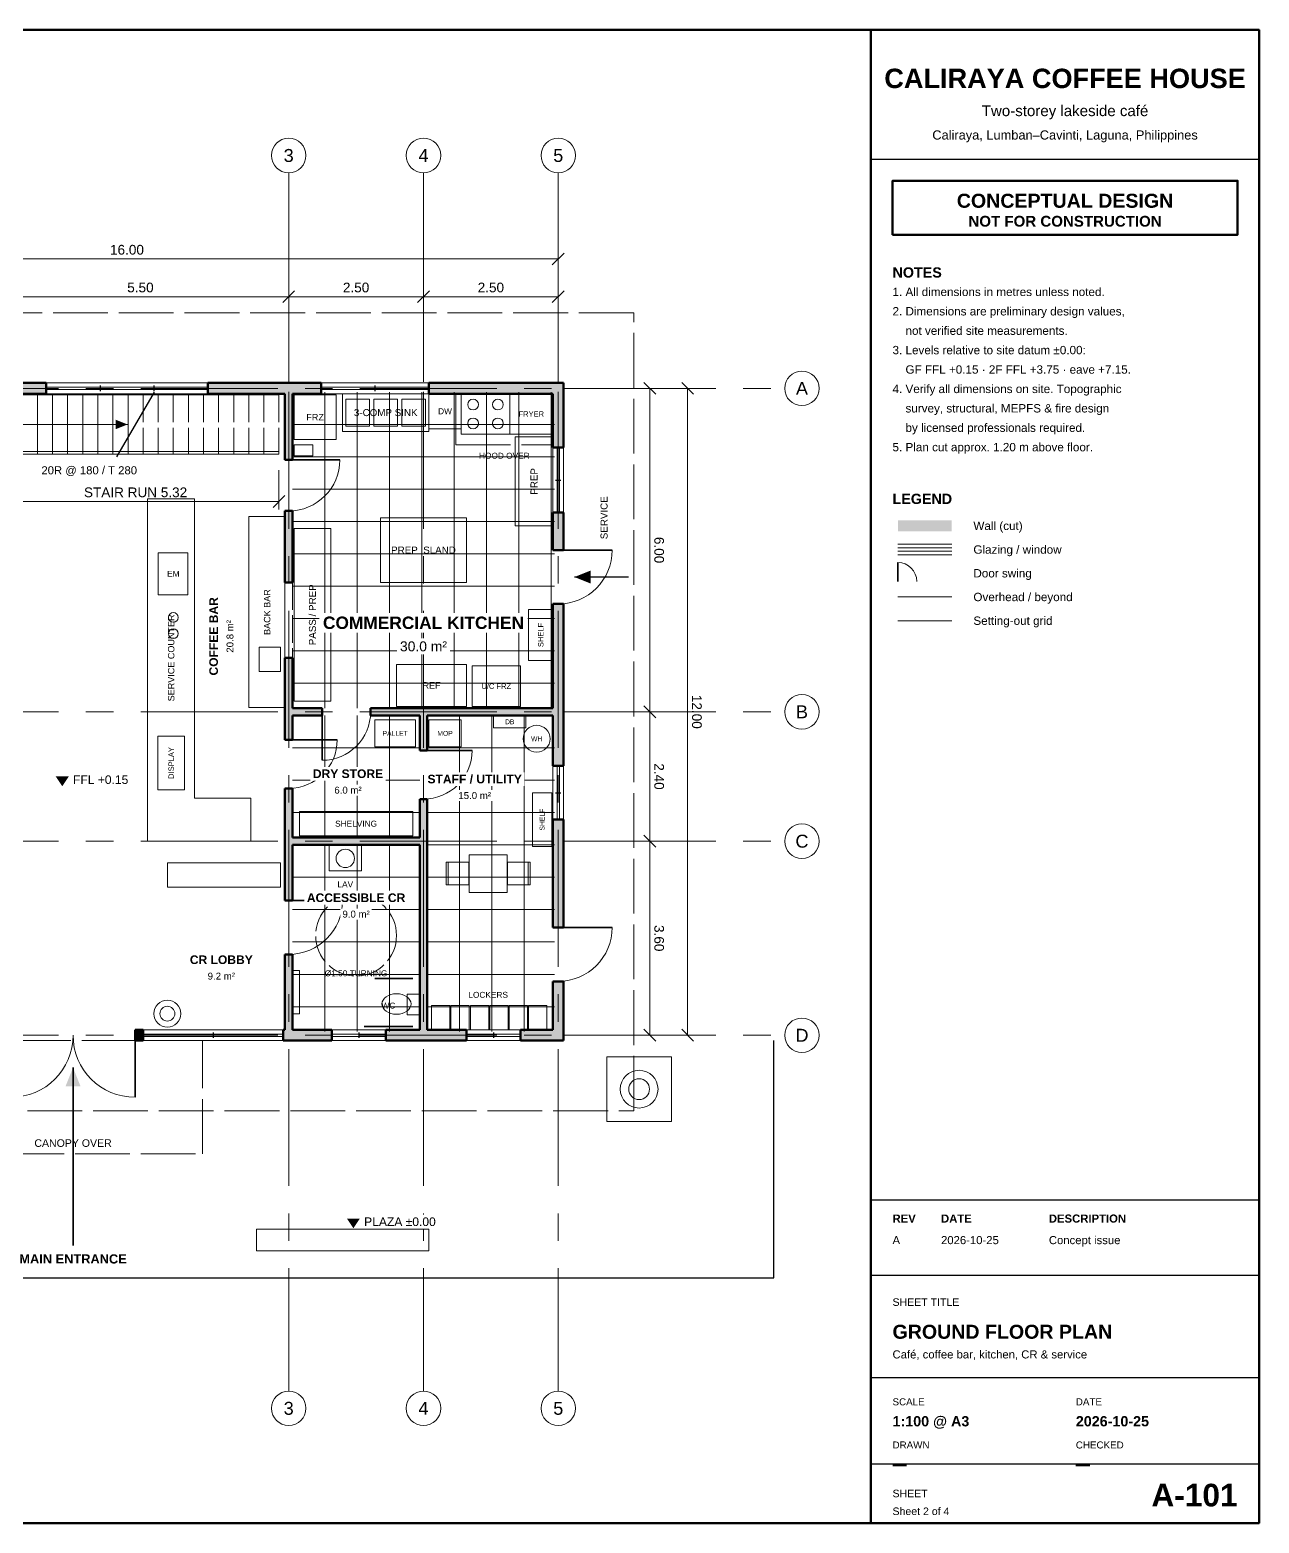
# Model space of a CAD drawing. Header units: metres. Extents: x -19 to 21, y -15.1 to 12.7.
# Drawn here: x -1.8 to 21, y -15.05 to 12.65 of the extents above; entities that cross this region are included whole.
import ezdxf
from ezdxf.enums import TextEntityAlignment as Align

# ---------------------------------------------------------------- set-up
doc = ezdxf.new("R2010")
doc.units = ezdxf.units.M
doc.header["$LTSCALE"] = 0.8
for name, pattern in [('CENTER', [5.08, 3.175, -0.635, 0.635, -0.635]), ('DASHED', [1.524, 1.27, -0.254]), ('DASHED2', [0.762, 0.635, -0.127])]:
    doc.linetypes.add(name, pattern=pattern)
for name, color, linetype, lineweight in [('A-ANNO-DIMS', 7, 'Continuous', 13), ('A-ANNO-SYMB', 7, 'Continuous', 25), ('A-ANNO-TEXT', 7, 'Continuous', 18), ('A-DOOR', 7, 'Continuous', 25), ('A-EQPM', 7, 'Continuous', 18), ('A-FIXT', 7, 'Continuous', 18), ('A-FLOR-PATT', 7, 'Continuous', 9), ('A-FURN', 7, 'Continuous', 13), ('A-GLAZ', 7, 'Continuous', 18), ('A-GRID', 7, 'Continuous', 13), ('A-OVHD', 7, 'Continuous', 18), ('A-STAIR', 7, 'Continuous', 25), ('A-WALL', 7, 'Continuous', 50), ('A-WALL-PATT', 7, 'Continuous', 13), ('C-SITE', 7, 'Continuous', 25), ('G-TTLB', 7, 'Continuous', 35)]:
    doc.layers.add(name, color=color, linetype=linetype, lineweight=lineweight)
doc.styles.add('ARIAL', font='arial.ttf')
doc.styles.add('ARIAL-B', font='arialbd.ttf')
doc.dimstyles.new('ARCH', dxfattribs={"dimscale": 100, "dimtxt": 0.0018, "dimasz": 0.0015, "dimexe": 0.0015, "dimexo": 0.0012, "dimgap": 0.0008, "dimtad": 1, "dimzin": 0, "dimdsep": 46, "dimtsz": 0.0011, "dimcen": 2.5, "dimclrd": 7, "dimclre": 7, "dimclrt": 7, "dimazin": 3, "dimtfac": 1, "dimtmove": 0, "dimatfit": 3, "dimlwd": 13, "dimlwe": 13})

msp = doc.modelspace()

# ---------------------------------------------------------------- hatches: boundary and pattern name
at = {"layer": 'A-ANNO-SYMB'}
for points in [[(0.01, 5.33), (-0.21, 5.418), (-0.21, 5.242)], [(8.3, 2.5), (8.6, 2.38), (8.6, 2.62)], [(-1.32, -1.2), (-1.08, -1.2), (-1.2, -1.38)], [(-1, -6.6), (-1.14, -6.95), (-0.86, -6.95)], [(4.08, -9.4), (4.32, -9.4), (4.2, -9.58)]]:
    msp.add_hatch(color=7, dxfattribs=at).paths.add_polyline_path(points)
at = {"layer": 'A-WALL-PATT'}
for points in [[(-3.2, 6.1), (-1.5, 6.1), (-1.5, 5.9), (-3.2, 5.9)], [(1.5, 6.1), (3.6, 6.1), (3.6, 5.9), (1.5, 5.9)], [(5.6, 6.1), (8.1, 6.1), (8.1, 5.9), (5.6, 5.9)], [(2.93, 5.9), (2.93, 4.675), (3.07, 4.675), (3.07, 5.9)], [(7.9, 5.9), (7.9, 4.9), (8.1, 4.9), (8.1, 5.9)], [(2.93, 3.725), (2.93, 2.4), (3.07, 2.4), (3.07, 3.725)], [(7.9, 3.7), (7.9, 3), (8.1, 3), (8.1, 3.7)], [(7.9, 2), (7.9, -1), (8.1, -1), (8.1, 2)], [(2.93, 1), (2.93, -0.07), (3.07, -0.07), (3.07, 1)], [(3.07, 0.07), (3.62, 0.07), (3.62, -0.07), (3.07, -0.07)], [(4.52, 0.07), (8, 0.07), (8, -0.07), (4.52, -0.07)], [(2.93, -0.07), (2.93, -0.52), (3.07, -0.52), (3.07, -0.07)], [(5.43, -0.07), (5.43, -0.72), (5.57, -0.72), (5.57, -0.07)], [(2.93, -1.42), (2.93, -2.4), (3.07, -2.4), (3.07, -1.42)], [(5.43, -1.62), (5.43, -5.9), (5.57, -5.9), (5.57, -1.62)], [(7.9, -2), (7.9, -4), (8.1, -4), (8.1, -2)], [(2.93, -2.4), (2.93, -3.5), (3.07, -3.5), (3.07, -2.4)], [(3.07, -2.33), (5.43, -2.33), (5.43, -2.47), (3.07, -2.47)], [(2.93, -4.5), (2.93, -5.9), (3.07, -5.9), (3.07, -4.5)], [(7.9, -5), (7.9, -5.9), (8.1, -5.9), (8.1, -5)], [(0.15, -5.9), (0.3, -5.9), (0.3, -6.1), (0.15, -6.1)], [(2.9, -5.9), (3.8, -5.9), (3.8, -6.1), (2.9, -6.1)], [(4.8, -5.9), (6.3, -5.9), (6.3, -6.1), (4.8, -6.1)], [(7.3, -5.9), (8.1, -5.9), (8.1, -6.1), (7.3, -6.1)]]:
    msp.add_hatch(color=7, dxfattribs=at).paths.add_polyline_path(points)
at = {"layer": 'G-TTLB'}
msp.add_hatch(color=7, dxfattribs=at).paths.add_polyline_path([(14.3, 3.35), (15.3, 3.35), (15.3, 3.55), (14.3, 3.55)])

# ---------------------------------------------------------------- linework, layer by layer
at = {"layer": 'A-ANNO-SYMB', "linetype": 'Continuous', "lineweight": 18}
msp.add_lwpolyline([(-2.4, 5.33), (0.01, 5.33)], dxfattribs=at)
at = {"layer": 'A-ANNO-SYMB', "linetype": 'Continuous', "lineweight": 25}
msp.add_lwpolyline([(9.3, 2.5), (8.3, 2.5)], dxfattribs=at)
at = {"layer": 'A-ANNO-SYMB', "linetype": 'Continuous', "lineweight": 35}
msp.add_lwpolyline([(-1, -9.9), (-1, -6.6)], dxfattribs=at)
at = {"layer": 'A-DOOR', "linetype": 'Continuous', "lineweight": 25}
for points in [[(2.93, 4.675), (3.07, 4.675)], [(2.93, 3.725), (3.07, 3.725)], [(7.9, 3), (8.1, 3)], [(7.9, 2), (8.1, 2)], [(3.62, 0.07), (3.62, -0.07)], [(4.52, 0.07), (4.52, -0.07)], [(2.93, -0.52), (3.07, -0.52)], [(5.43, -0.72), (5.57, -0.72)], [(2.93, -1.42), (3.07, -1.42)], [(5.43, -1.62), (5.57, -1.62)], [(2.93, -3.5), (3.07, -3.5)], [(7.9, -4), (8.1, -4)], [(2.93, -4.5), (3.07, -4.5)], [(7.9, -5), (8.1, -5)], [(0.15, -5.9), (0.15, -6.1)]]:
    msp.add_lwpolyline(points, dxfattribs=at)
at = {"layer": 'A-DOOR', "linetype": 'Continuous', "lineweight": 35}
for points in [[(3, 4.675), (3.95, 4.675)], [(8, 3), (9, 3)], [(3.62, 0), (3.62, -0.9)], [(3, -0.52), (3.9, -0.52)], [(5.5, -0.72), (6.4, -0.72)], [(3, -3.5), (4, -3.5)], [(8, -4), (9, -4)], [(0.15, -6), (0.15, -7.15)]]:
    msp.add_lwpolyline(points, dxfattribs=at)
at = {"layer": 'A-DOOR', "linetype": 'Continuous', "lineweight": 13}
for centre, radius, start, end in [((3, 4.675), 0.95, -90, 0), ((8, 3), 1, -90, 0), ((3.62, 0), 0.9, -90, 0), ((3, -0.52), 0.9, -90, 0), ((5.5, -0.72), 0.9, -90, 0), ((3, -3.5), 1, -90, 0), ((8, -4), 1, -90, 0), ((-2.15, -6), 1.15, -90, 0), ((0.15, -6), 1.15, 180, 270)]:
    msp.add_arc(centre, radius, start, end, dxfattribs=at)
at = {"layer": 'A-EQPM', "linetype": 'Continuous', "lineweight": 18}
for points in [[(3.1, 5.05), (3.88, 5.05), (3.88, 5.88), (3.1, 5.88)], [(4, 5.2), (5.6, 5.2), (5.6, 5.9), (4, 5.9)], [(5.6, 5.25), (6.2, 5.25), (6.2, 5.9), (5.6, 5.9)], [(6.2, 5.15), (7.1, 5.15), (7.1, 5.9), (6.2, 5.9)], [(7.1, 5.15), (7.9, 5.15), (7.9, 5.9), (7.1, 5.9)], [(7.2, 3.45), (7.9, 3.45), (7.9, 5.1), (7.2, 5.1)], [(0.38, 3.95), (0.38, -2.4), (2.3, -2.4), (2.3, -1.6), (1.25, -1.6), (1.25, 3.95)], [(2.26, 0.08), (2.93, 0.08), (2.93, 3.62), (2.26, 3.62)], [(3.1, 0.2), (3.78, 0.2), (3.78, 3.4), (3.1, 3.4)], [(4.7, 2.4), (6.3, 2.4), (6.3, 3.6), (4.7, 3.6)], [(7.45, 0.95), (7.9, 0.95), (7.9, 1.9), (7.45, 1.9)], [(5, 0.1), (6.3, 0.1), (6.3, 0.88), (5, 0.88)], [(6.4, 0.1), (7.3, 0.1), (7.3, 0.85), (6.4, 0.85)], [(4.6, -0.65), (5.35, -0.65), (5.35, -0.15), (4.6, -0.15)], [(5.6, -0.65), (6.2, -0.65), (6.2, -0.15), (5.6, -0.15)], [(6.8, -0.3), (7.4, -0.3), (7.4, -0.07), (6.8, -0.07)], [(7.52, -2.5), (7.88, -2.5), (7.88, -1.5), (7.52, -1.5)], [(3.2, -2.3), (5.3, -2.3), (5.3, -1.85), (3.2, -1.85)]]:
    msp.add_lwpolyline(points, close=True, dxfattribs=at)
at = {"layer": 'A-EQPM', "linetype": 'Continuous', "lineweight": 13}
for points in [[(0.58, 2.17), (1.13, 2.17), (1.13, 2.95), (0.58, 2.95)], [(0.57, -1.45), (1.07, -1.45), (1.07, -0.45), (0.57, -0.45)]]:
    msp.add_lwpolyline(points, close=True, dxfattribs=at)
for centre, radius in [((6.42, 5.7), 0.1), ((6.88, 5.7), 0.1), ((6.42, 5.35), 0.1), ((6.88, 5.35), 0.1), ((0.86, 1.75), 0.09), ((0.86, 1.45), 0.09)]:
    msp.add_circle(centre, radius, dxfattribs=at)
at = {"layer": 'A-EQPM', "linetype": 'Continuous', "lineweight": 18}
msp.add_circle((7.6, -0.5), 0.25, dxfattribs=at)
at = {"layer": 'A-FIXT', "linetype": 'Continuous', "lineweight": 13}
for points in [[(4.06, 5.3), (4.5, 5.3), (4.5, 5.8), (4.06, 5.8)], [(4.58, 5.3), (5.02, 5.3), (5.02, 5.8), (4.58, 5.8)], [(5.1, 5.3), (5.54, 5.3), (5.54, 5.8), (5.1, 5.8)], [(3.1, 4.75), (3.45, 4.75), (3.45, 4.95), (3.1, 4.95)], [(2.45, 0.75), (2.85, 0.75), (2.85, 1.2), (2.45, 1.2)], [(3.07, -5.6), (3.2, -5.6), (3.2, -4.8), (3.07, -4.8)]]:
    msp.add_lwpolyline(points, close=True, dxfattribs=at)
at = {"layer": 'A-FIXT', "linetype": 'Continuous', "lineweight": 18}
for points in [[(3.75, -2.95), (4.35, -2.95), (4.35, -2.47), (3.75, -2.47)], [(5.27, -5.42), (5.265, -5.457), (5.249, -5.493), (5.224, -5.526), (5.191, -5.554), (5.15, -5.578), (5.103, -5.596), (5.053, -5.606), (5, -5.61), (4.947, -5.606), (4.897, -5.596), (4.85, -5.578), (4.809, -5.554), (4.776, -5.526), (4.751, -5.493), (4.735, -5.457), (4.73, -5.42), (4.735, -5.383), (4.751, -5.347), (4.776, -5.314), (4.809, -5.286), (4.85, -5.262), (4.897, -5.244), (4.947, -5.234), (5, -5.23), (5.053, -5.234), (5.103, -5.244), (5.15, -5.262), (5.191, -5.286), (5.224, -5.314), (5.249, -5.347), (5.265, -5.383), (5.27, -5.42)], [(5.2, -5.62), (5.43, -5.62), (5.43, -5.24), (5.2, -5.24)]]:
    msp.add_lwpolyline(points, close=True, dxfattribs=at)
at = {"layer": 'A-FIXT', "linetype": 'Continuous', "lineweight": 35}
for points in [[(4.6, -4.95), (5.3, -4.95)], [(4.4, -5.84), (5.3, -5.84)]]:
    msp.add_lwpolyline(points, dxfattribs=at)
at = {"layer": 'A-FIXT', "linetype": 'Continuous', "lineweight": 13}
msp.add_circle((4.05, -2.72), 0.17, dxfattribs=at)
at = {"layer": 'A-FIXT', "linetype": 'DASHED2', "lineweight": 9}
msp.add_circle((4.25, -4.15), 0.75, dxfattribs=at)
at = {"layer": 'A-FLOR-PATT', "linetype": 'Continuous', "lineweight": 9}
for points in [[(3.67, 5.93), (3.67, 0.07)], [(4.27, 5.93), (4.27, 0.07)], [(4.87, 5.93), (4.87, 0.07)], [(5.47, 5.93), (5.47, 0.07)], [(6.07, 5.93), (6.07, 0.07)], [(6.67, 5.93), (6.67, 0.07)], [(7.27, 5.93), (7.27, 0.07)], [(7.87, 5.93), (7.87, 0.07)], [(3.07, 5.33), (7.93, 5.33)], [(3.07, 4.73), (7.93, 4.73)], [(3.07, 4.13), (7.93, 4.13)], [(3.07, 3.53), (7.93, 3.53)], [(3.07, 2.93), (7.93, 2.93)], [(3.07, 2.33), (7.93, 2.33)], [(3.07, 1.73), (7.93, 1.73)], [(3.07, 1.13), (7.93, 1.13)], [(3.07, 0.53), (7.93, 0.53)], [(3.67, -0.07), (3.67, -2.33)], [(4.27, -0.07), (4.27, -2.33)], [(4.87, -0.07), (4.87, -2.33)], [(6.17, -0.07), (6.17, -5.93)], [(6.77, -0.07), (6.77, -5.93)], [(7.37, -0.07), (7.37, -5.93)], [(3.07, -0.67), (5.43, -0.67)], [(5.57, -0.67), (7.93, -0.67)], [(3.07, -1.27), (5.43, -1.27)], [(5.57, -1.27), (7.93, -1.27)], [(3.07, -1.87), (5.43, -1.87)], [(5.57, -1.87), (7.93, -1.87)], [(3.67, -2.47), (3.67, -5.93)], [(4.27, -2.47), (4.27, -5.93)], [(4.87, -2.47), (4.87, -5.93)], [(5.57, -2.47), (7.93, -2.47)], [(3.07, -3.07), (5.43, -3.07)], [(5.57, -3.07), (7.93, -3.07)], [(3.07, -3.67), (5.43, -3.67)], [(5.57, -3.67), (7.93, -3.67)], [(3.07, -4.27), (5.43, -4.27)], [(5.57, -4.27), (7.93, -4.27)], [(3.07, -4.87), (5.43, -4.87)], [(5.57, -4.87), (7.93, -4.87)], [(3.07, -5.47), (5.43, -5.47)], [(5.57, -5.47), (7.93, -5.47)]]:
    msp.add_lwpolyline(points, dxfattribs=at)
at = {"layer": 'A-FURN', "linetype": 'Continuous', "lineweight": 13}
for points in [[(6.35, -3.35), (7.05, -3.35), (7.05, -2.65), (6.35, -2.65)], [(0.75, -3.25), (2.85, -3.25), (2.85, -2.8), (0.75, -2.8)], [(5.92, -3.21), (5.92, -2.79), (6.34, -2.79), (6.34, -3.21)], [(7.48, -2.79), (7.48, -3.21), (7.06, -3.21), (7.06, -2.79)], [(5.65, -5.9), (5.99, -5.9), (5.99, -5.45), (5.65, -5.45)], [(6.01, -5.9), (6.35, -5.9), (6.35, -5.45), (6.01, -5.45)], [(6.37, -5.9), (6.71, -5.9), (6.71, -5.45), (6.37, -5.45)], [(6.73, -5.9), (7.07, -5.9), (7.07, -5.45), (6.73, -5.45)], [(7.09, -5.9), (7.43, -5.9), (7.43, -5.45), (7.09, -5.45)], [(7.45, -5.9), (7.79, -5.9), (7.79, -5.45), (7.45, -5.45)], [(8.9, -7.6), (10.1, -7.6), (10.1, -6.4), (8.9, -6.4)], [(2.4, -10), (5.6, -10), (5.6, -9.6), (2.4, -9.6)]]:
    msp.add_lwpolyline(points, close=True, dxfattribs=at)
at = {"layer": 'A-FURN', "linetype": 'Continuous', "lineweight": 9}
for points in [[(5.96, -3.21), (5.96, -2.79)], [(7.44, -2.79), (7.44, -3.21)]]:
    msp.add_lwpolyline(points, dxfattribs=at)
at = {"layer": 'A-FURN', "linetype": 'Continuous', "lineweight": 13}
for centre, radius in [((0.75, -5.6), 0.25), ((9.5, -7), 0.35)]:
    msp.add_circle(centre, radius, dxfattribs=at)
at = {"layer": 'A-FURN', "linetype": 'Continuous', "lineweight": 9}
for centre, radius in [((0.75, -5.6), 0.138), ((9.5, -7), 0.193)]:
    msp.add_circle(centre, radius, dxfattribs=at)
at = {"layer": 'A-GLAZ', "linetype": 'Continuous', "lineweight": 13}
for points in [[(-1.5, 6.1), (1.5, 6.1)], [(3.6, 6.1), (5.6, 6.1)], [(-1.5, 5.9), (1.5, 5.9)], [(3.6, 5.9), (5.6, 5.9)], [(7.9, 4.9), (7.9, 3.7)], [(8.1, 4.9), (8.1, 3.7)], [(7.9, -1), (7.9, -2)], [(8.1, -1), (8.1, -2)], [(0.3, -5.9), (2.9, -5.9)], [(3.8, -5.9), (4.8, -5.9)], [(6.3, -5.9), (7.3, -5.9)], [(0.3, -6.1), (2.9, -6.1)], [(3.8, -6.1), (4.8, -6.1)], [(6.3, -6.1), (7.3, -6.1)]]:
    msp.add_lwpolyline(points, dxfattribs=at)
at = {"layer": 'A-GLAZ', "linetype": 'Continuous', "lineweight": 25}
for points in [[(-1.5, 6.05), (-1.5, 5.95)], [(-0.5, 6.05), (-0.5, 5.95)], [(0.5, 6.05), (0.5, 5.95)], [(1.5, 6.05), (1.5, 5.95)], [(3.6, 6.05), (3.6, 5.95)], [(4.6, 6.05), (4.6, 5.95)], [(5.6, 6.05), (5.6, 5.95)], [(7.95, 4.9), (8.05, 4.9)], [(7.95, 4.3), (8.05, 4.3)], [(7.95, 3.7), (8.05, 3.7)], [(7.95, -1), (8.05, -1)], [(7.95, -1.5), (8.05, -1.5)], [(7.95, -2), (8.05, -2)], [(0.3, -5.95), (0.3, -6.05)], [(1.6, -5.95), (1.6, -6.05)], [(2.9, -5.95), (2.9, -6.05)], [(3.8, -5.95), (3.8, -6.05)], [(4.3, -5.95), (4.3, -6.05)], [(4.8, -5.95), (4.8, -6.05)], [(6.3, -5.95), (6.3, -6.05)], [(6.8, -5.95), (6.8, -6.05)], [(7.3, -5.95), (7.3, -6.05)]]:
    msp.add_lwpolyline(points, dxfattribs=at)
at = {"layer": 'A-GLAZ', "linetype": 'Continuous', "lineweight": 18}
for points in [[(-1.5, 6.02), (1.5, 6.02)], [(-1.5, 5.98), (1.5, 5.98)], [(3.6, 6.02), (5.6, 6.02)], [(3.6, 5.98), (5.6, 5.98)], [(7.98, 4.9), (7.98, 3.7)], [(8.02, 4.9), (8.02, 3.7)], [(7.98, -1), (7.98, -2)], [(8.02, -1), (8.02, -2)], [(0.3, -5.98), (2.9, -5.98)], [(0.3, -6.02), (2.9, -6.02)], [(3.8, -5.98), (4.8, -5.98)], [(3.8, -6.02), (4.8, -6.02)], [(6.3, -5.98), (7.3, -5.98)], [(6.3, -6.02), (7.3, -6.02)]]:
    msp.add_lwpolyline(points, dxfattribs=at)
at = {"layer": 'A-GRID', "linetype": 'CENTER', "lineweight": 13}
for points in [[(3, 10), (3, -12.6)], [(5.5, 10), (5.5, -12.6)], [(8, 10), (8, -12.6)], [(-16, 6), (12.2, 6)], [(-16, 0), (12.2, 0)], [(-16, -2.4), (12.2, -2.4)], [(-16, -6), (12.2, -6)]]:
    msp.add_lwpolyline(points, dxfattribs=at)
at = {"layer": 'A-GRID', "linetype": 'Continuous', "lineweight": 18}
for centre in [(3, 10.32), (5.5, 10.32), (8, 10.32), (12.52, 6), (12.52, 0), (12.52, -2.4), (12.52, -6), (3, -12.92), (5.5, -12.92), (8, -12.92)]:
    msp.add_circle(centre, 0.32, dxfattribs=at)
at = {"layer": 'A-OVHD', "linetype": 'DASHED', "lineweight": 13}
msp.add_lwpolyline([(-11.6, -7.4), (9.4, -7.4), (9.4, 7.4), (-11.6, 7.4)], close=True, dxfattribs=at)
at = {"layer": 'A-OVHD', "linetype": 'DASHED', "lineweight": 18}
for points in [[(6.1, 4.95), (7.9, 4.95), (7.9, 5.9), (6.1, 5.9)], [(-3.4, -8.2), (1.4, -8.2), (1.4, -6.1), (-3.4, -6.1)]]:
    msp.add_lwpolyline(points, close=True, dxfattribs=at)
at = {"layer": 'A-OVHD', "linetype": 'DASHED2', "lineweight": 18}
for points in [[(2.93, 2.4), (2.93, 1)], [(3.07, 2.4), (3.07, 1)]]:
    msp.add_lwpolyline(points, dxfattribs=at)
at = {"layer": 'A-STAIR', "linetype": 'Continuous', "lineweight": 18}
for points in [[(-2.5, 5.88), (2.82, 5.88)], [(-1.66, 5.88), (-1.66, 4.78)], [(-1.38, 5.88), (-1.38, 4.78)], [(-1.1, 5.88), (-1.1, 4.78)], [(-0.82, 5.88), (-0.82, 4.78)], [(-0.54, 5.88), (-0.54, 4.78)], [(-0.26, 5.88), (-0.26, 4.78)], [(0.02, 5.88), (0.02, 4.78)], [(-2.5, 4.78), (2.82, 4.78)]]:
    msp.add_lwpolyline(points, dxfattribs=at)
at = {"layer": 'A-STAIR', "linetype": 'Continuous', "lineweight": 25}
msp.add_lwpolyline([(-0.19, 4.73), (0.51, 5.93)], dxfattribs=at)
at = {"layer": 'A-STAIR', "linetype": 'DASHED2', "lineweight": 18}
for points in [[(0.3, 5.88), (0.3, 4.78)], [(0.58, 5.88), (0.58, 4.78)], [(0.86, 5.88), (0.86, 4.78)], [(1.14, 5.88), (1.14, 4.78)], [(1.42, 5.88), (1.42, 4.78)], [(1.7, 5.88), (1.7, 4.78)], [(1.98, 5.88), (1.98, 4.78)], [(2.26, 5.88), (2.26, 4.78)], [(2.54, 5.88), (2.54, 4.78)], [(2.82, 5.88), (2.82, 4.78)]]:
    msp.add_lwpolyline(points, dxfattribs=at)
at = {"layer": 'A-STAIR', "linetype": 'Continuous', "lineweight": 13}
msp.add_lwpolyline([(-2.5, 4.83), (2.82, 4.83)], dxfattribs=at)
at = {"layer": 'A-WALL', "linetype": 'Continuous', "lineweight": 50}
for points in [[(-3.2, 6.1), (-1.5, 6.1)], [(-1.5, 5.9), (-1.5, 6.1)], [(1.5, 6.1), (3.6, 6.1)], [(1.5, 5.9), (1.5, 6.1)], [(3.6, 5.9), (3.6, 6.1)], [(5.6, 6.1), (8.1, 6.1)], [(5.6, 5.9), (5.6, 6.1)], [(8.1, 4.9), (8.1, 6.1)], [(-3.2, 5.9), (-1.5, 5.9)], [(1.5, 5.9), (2.93, 5.9)], [(2.93, 4.675), (2.93, 5.9)], [(3.07, 5.9), (3.6, 5.9)], [(3.07, 4.675), (3.07, 5.9)], [(5.6, 5.9), (7.9, 5.9)], [(7.9, 4.9), (7.9, 5.9)], [(7.9, 4.9), (8.1, 4.9)], [(2.93, 4.675), (3.07, 4.675)], [(2.93, 3.725), (3.07, 3.725)], [(2.93, 2.4), (2.93, 3.725)], [(3.07, 2.4), (3.07, 3.725)], [(7.9, 3.7), (8.1, 3.7)], [(7.9, 3), (7.9, 3.7)], [(8.1, 3), (8.1, 3.7)], [(7.9, 3), (8.1, 3)], [(2.93, 2.4), (3.07, 2.4)], [(7.9, 2), (8.1, 2)], [(7.9, 0.07), (7.9, 2)], [(8.1, -1), (8.1, 2)], [(2.93, 1), (3.07, 1)], [(2.93, -0.52), (2.93, 1)], [(3.07, 0.07), (3.07, 1)], [(3.07, 0.07), (3.62, 0.07)], [(3.62, -0.07), (3.62, 0.07)], [(4.52, 0.07), (7.9, 0.07)], [(4.52, -0.07), (4.52, 0.07)], [(3.07, -0.07), (3.62, -0.07)], [(3.07, -0.52), (3.07, -0.07)], [(4.52, -0.07), (5.43, -0.07)], [(5.43, -0.72), (5.43, -0.07)], [(5.57, -0.07), (7.9, -0.07)], [(5.57, -0.72), (5.57, -0.07)], [(7.9, -1), (7.9, -0.07)], [(2.93, -0.52), (3.07, -0.52)], [(5.43, -0.72), (5.57, -0.72)], [(7.9, -1), (8.1, -1)], [(2.93, -1.42), (3.07, -1.42)], [(2.93, -3.5), (2.93, -1.42)], [(3.07, -2.33), (3.07, -1.42)], [(5.43, -1.62), (5.57, -1.62)], [(5.43, -2.33), (5.43, -1.62)], [(5.57, -5.9), (5.57, -1.62)], [(7.9, -2), (8.1, -2)], [(7.9, -4), (7.9, -2)], [(8.1, -4), (8.1, -2)], [(3.07, -2.33), (5.43, -2.33)], [(3.07, -2.47), (5.43, -2.47)], [(3.07, -3.5), (3.07, -2.47)], [(5.43, -5.9), (5.43, -2.47)], [(2.93, -3.5), (3.07, -3.5)], [(7.9, -4), (8.1, -4)], [(2.93, -4.5), (3.07, -4.5)], [(2.93, -5.9), (2.93, -4.5)], [(3.07, -5.9), (3.07, -4.5)], [(7.9, -5), (8.1, -5)], [(7.9, -5.9), (7.9, -5)], [(8.1, -6.1), (8.1, -5)], [(0.15, -5.9), (0.3, -5.9)], [(0.15, -6.1), (0.15, -5.9)], [(0.3, -6.1), (0.3, -5.9)], [(2.9, -5.9), (2.93, -5.9)], [(2.9, -6.1), (2.9, -5.9)], [(3.07, -5.9), (3.8, -5.9)], [(3.8, -6.1), (3.8, -5.9)], [(4.8, -5.9), (5.43, -5.9)], [(4.8, -6.1), (4.8, -5.9)], [(5.57, -5.9), (6.3, -5.9)], [(6.3, -6.1), (6.3, -5.9)], [(7.3, -5.9), (7.9, -5.9)], [(7.3, -6.1), (7.3, -5.9)], [(0.15, -6.1), (0.3, -6.1)], [(2.9, -6.1), (3.8, -6.1)], [(4.8, -6.1), (6.3, -6.1)], [(7.3, -6.1), (8.1, -6.1)]]:
    msp.add_lwpolyline(points, dxfattribs=at)
at = {"layer": 'C-SITE', "linetype": 'Continuous', "lineweight": 25}
msp.add_lwpolyline([(-8, -6.1), (-8, -10.5), (12, -10.5), (12, -6.1)], dxfattribs=at)
at = {"layer": 'G-TTLB', "linetype": 'Continuous', "lineweight": 50}
msp.add_lwpolyline([(13.8, -15.05), (13.8, 12.65)], dxfattribs=at)
at = {"layer": 'G-TTLB', "linetype": 'Continuous', "lineweight": 25}
for points in [[(13.8, 10.25), (21, 10.25)], [(13.8, -9.05), (21, -9.05)], [(13.8, -10.45), (21, -10.45)], [(13.8, -12.35), (21, -12.35)], [(13.8, -13.95), (21, -13.95)]]:
    msp.add_lwpolyline(points, dxfattribs=at)
at = {"layer": 'G-TTLB', "linetype": 'Continuous', "lineweight": 50}
msp.add_lwpolyline([(14.2, 8.85), (20.6, 8.85), (20.6, 9.85), (14.2, 9.85)], close=True, dxfattribs=at)
at = {"layer": 'G-TTLB', "linetype": 'Continuous', "lineweight": 13}
for points in [[(14.3, 3.11), (15.3, 3.11)], [(14.3, 3.04), (15.3, 3.04)], [(14.3, 2.98), (15.3, 2.98)], [(14.3, 2.91), (15.3, 2.91)]]:
    msp.add_lwpolyline(points, dxfattribs=at)
at = {"layer": 'G-TTLB', "linetype": 'Continuous', "lineweight": 35}
msp.add_lwpolyline([(14.3, 2.42), (14.3, 2.77)], dxfattribs=at)
at = {"layer": 'G-TTLB', "linetype": 'DASHED', "lineweight": 18}
msp.add_lwpolyline([(14.3, 2.13), (15.3, 2.13)], dxfattribs=at)
at = {"layer": 'G-TTLB', "linetype": 'CENTER', "lineweight": 13}
msp.add_lwpolyline([(14.3, 1.69), (15.3, 1.69)], dxfattribs=at)
at = {"layer": 'G-TTLB', "linetype": 'Continuous', "lineweight": 13}
msp.add_arc((14.3, 2.42), 0.35, 0, 90, dxfattribs=at)

# ---------------------------------------------------------------- texts
at = {"layer": 'A-ANNO-TEXT'}
for s, height, style, p in [('CALIRAYA COFFEE HOUSE', 0.36, 'ARIAL-B', (17.4, 11.75)), ('Two-storey lakeside café', 0.2, 'ARIAL', (17.4, 11.15)), ('Caliraya, Lumban–Cavinti, Laguna, Philippines', 0.17, 'ARIAL', (17.4, 10.7)), ('3', 0.24, 'ARIAL', (3, 10.32)), ('4', 0.24, 'ARIAL', (5.5, 10.32)), ('5', 0.24, 'ARIAL', (8, 10.32)), ('CONCEPTUAL DESIGN', 0.26, 'ARIAL-B', (17.4, 9.48)), ('NOT FOR CONSTRUCTION', 0.2, 'ARIAL-B', (17.4, 9.1)), ('A', 0.24, 'ARIAL', (12.52, 6)), ('3-COMP SINK', 0.13, 'ARIAL', (4.8, 5.55)), ('DW', 0.11, 'ARIAL', (5.9, 5.575)), ('FRYER', 0.1, 'ARIAL', (7.5, 5.525)), ('FRZ', 0.12, 'ARIAL', (3.49, 5.465)), ('HOOD OVER', 0.11, 'ARIAL', (7, 4.75)), ('20R @ 180 / T 280', 0.15, 'ARIAL', (-0.7, 4.48)), ('PREP ISLAND', 0.13, 'ARIAL', (5.5, 3)), ('EM', 0.11, 'ARIAL', (0.86, 2.56)), ('REF', 0.12, 'ARIAL', (5.65, 0.49)), ('U/C FRZ', 0.1, 'ARIAL', (6.85, 0.475)), ('B', 0.24, 'ARIAL', (12.52, 0)), ('DB', 0.09, 'ARIAL', (7.1, -0.185)), ('PALLET', 0.09, 'ARIAL', (4.975, -0.4)), ('MOP', 0.09, 'ARIAL', (5.9, -0.4)), ('WH', 0.09, 'ARIAL', (7.6, -0.5)), ('SHELVING', 0.11, 'ARIAL', (4.25, -2.075)), ('C', 0.24, 'ARIAL', (12.52, -2.4)), ('LAV', 0.11, 'ARIAL', (4.05, -3.2)), ('Ø1.50 TURNING', 0.11, 'ARIAL', (4.25, -4.85)), ('LOCKERS', 0.11, 'ARIAL', (6.7, -5.25)), ('WC', 0.11, 'ARIAL', (4.85, -5.45)), ('D', 0.24, 'ARIAL', (12.52, -6)), ('CANOPY OVER', 0.14, 'ARIAL', (-1, -8)), ('3', 0.24, 'ARIAL', (3, -12.92)), ('4', 0.24, 'ARIAL', (5.5, -12.92)), ('5', 0.24, 'ARIAL', (8, -12.92))]:
    msp.add_text(s, height=height, dxfattribs=dict(at, style=style)).set_placement(p, align=Align.MIDDLE_CENTER)
for s, height, style, p in [('NOTES', 0.19, 'ARIAL-B', (14.2, 8.15)), ('1. All dimensions in metres unless noted.', 0.155, 'ARIAL', (14.2, 7.79)), ('2. Dimensions are preliminary design values,', 0.155, 'ARIAL', (14.2, 7.43)), ('    not verified site measurements.', 0.155, 'ARIAL', (14.2, 7.07)), ('3. Levels relative to site datum ±0.00:', 0.155, 'ARIAL', (14.2, 6.71)), ('    GF FFL +0.15 · 2F FFL +3.75 · eave +7.15.', 0.155, 'ARIAL', (14.2, 6.35)), ('4. Verify all dimensions on site. Topographic', 0.155, 'ARIAL', (14.2, 5.99)), ('    survey, structural, MEPFS & fire design', 0.155, 'ARIAL', (14.2, 5.63)), ('    by licensed professionals required.', 0.155, 'ARIAL', (14.2, 5.27)), ('5. Plan cut approx. 1.20 m above floor.', 0.155, 'ARIAL', (14.2, 4.91)), ('LEGEND', 0.19, 'ARIAL-B', (14.2, 3.95)), ('Wall (cut)', 0.155, 'ARIAL', (15.7, 3.45)), ('Glazing / window', 0.155, 'ARIAL', (15.7, 3.01)), ('Door swing', 0.155, 'ARIAL', (15.7, 2.57)), ('Overhead / beyond', 0.155, 'ARIAL', (15.7, 2.13)), ('Setting-out grid', 0.155, 'ARIAL', (15.7, 1.69)), ('REV', 0.15, 'ARIAL-B', (14.2, -9.4)), ('DATE', 0.15, 'ARIAL-B', (15.1, -9.4)), ('DESCRIPTION', 0.15, 'ARIAL-B', (17.1, -9.4)), ('A', 0.15, 'ARIAL', (14.2, -9.8)), ('2026-10-25', 0.15, 'ARIAL', (15.1, -9.8)), ('Concept issue', 0.15, 'ARIAL', (17.1, -9.8)), ('SHEET TITLE', 0.14, 'ARIAL', (14.2, -10.95)), ('GROUND FLOOR PLAN', 0.26, 'ARIAL-B', (14.2, -11.5)), ('Café, coffee bar, kitchen, CR & service', 0.15, 'ARIAL', (14.2, -11.92)), ('SCALE', 0.13, 'ARIAL', (14.2, -12.8)), ('DATE', 0.13, 'ARIAL', (17.6, -12.8)), ('1:100 @ A3', 0.19, 'ARIAL-B', (14.2, -13.16)), ('2026-10-25', 0.19, 'ARIAL-B', (17.6, -13.16)), ('DRAWN', 0.13, 'ARIAL', (14.2, -13.6)), ('CHECKED', 0.13, 'ARIAL', (17.6, -13.6)), ('—', 0.19, 'ARIAL-B', (14.2, -13.96)), ('—', 0.19, 'ARIAL-B', (17.6, -13.96)), ('SHEET', 0.14, 'ARIAL', (14.2, -14.5)), ('Sheet 2 of 4', 0.14, 'ARIAL', (14.2, -14.83))]:
    msp.add_text(s, height=height, dxfattribs=dict(at, style=style)).set_placement(p, align=Align.MIDDLE_LEFT)
at = {"layer": 'A-ANNO-TEXT', "style": 'ARIAL'}
for s, height, p in [('PREP', 0.13, (7.55, 4.275)), ('BACK BAR', 0.12, (2.6, 1.85)), ('PASS / PREP', 0.13, (3.44, 1.8)), ('SERVICE COUNTER', 0.12, (0.82, 1)), ('SHELF', 0.1, (7.675, 1.425)), ('DISPLAY', 0.1, (0.82, -0.95)), ('SHELF', 0.09, (7.7, -2))]:
    msp.add_text(s, height=height, rotation=90, dxfattribs=at).set_placement(p, align=Align.MIDDLE_CENTER)
at = {"layer": 'A-ANNO-TEXT', "style": 'ARIAL-B'}
msp.add_text('A-101', height=0.42, dxfattribs=at).set_placement((20.6, -14.53), align=Align.MIDDLE_RIGHT)

# ---------------------------------------------------------------- dimensions: what is measured, and where the dimension line sits
at = {"layer": 'A-ANNO-DIMS'}
for base, p1, p2 in [((-8, 8.4), (-8, 6), (8, 6)), ((-2.5, 7.7), (-2.5, 6), (3, 6)), ((3, 7.7), (3, 6), (5.5, 6)), ((5.5, 7.7), (5.5, 6), (8, 6))]:
    msp.add_linear_dim(base=base, p1=p1, p2=p2, dimstyle='ARCH', override={"dimtxsty": 'ARIAL'}, dxfattribs=at).render()
msp.add_linear_dim(base=(-2.5, 3.9), p1=(-2.5, 4.6), p2=(2.82, 4.6), text='STAIR RUN 5.32', dimstyle='ARCH', override={"dimtxsty": 'ARIAL'}, dxfattribs=at).render()
for base, p1, p2 in [((9.7, 0), (8, 0), (8, -2.4)), ((9.7, -2.4), (8, -2.4), (8, -6))]:
    msp.add_linear_dim(base=base, p1=p1, p2=p2, angle=270, dimstyle='ARCH', override={"dimtxsty": 'ARIAL'}, dxfattribs=at).render()

# ---------------------------------------------------------------- next in the draw order: texts
at = {"layer": 'A-ANNO-TEXT', "attachment_point": 5, "rotation": 90, "bg_fill": 3, "box_fill_scale": 1.3, "bg_fill_color": 0}
for s, insert, char_height, style in [('SERVICE', (8.85, 3.6), 0.13, 'ARIAL'), ('COFFEE BAR', (1.608, 1.4), 0.16, 'ARIAL-B')]:
    msp.add_mtext(s, dxfattribs=dict(at, insert=insert, char_height=char_height, style=style))
at = {"layer": 'A-ANNO-TEXT', "bg_fill": 3, "box_fill_scale": 1.3, "bg_fill_color": 0}
for s, insert, char_height, attachment_point, style in [('COMMERCIAL KITCHEN', (5.5, 1.65), 0.23, 5, 'ARIAL-B'), ('DRY STORE', (4.1, -1.15), 0.16, 5, 'ARIAL-B'), ('FFL +0.15', (-1, -1.26), 0.16, 4, 'ARIAL'), ('STAFF / UTILITY', (6.45, -1.25), 0.16, 5, 'ARIAL-B'), ('ACCESSIBLE CR', (4.25, -3.45), 0.16, 5, 'ARIAL-B'), ('CR LOBBY', (1.75, -4.6), 0.16, 5, 'ARIAL-B'), ('PLAZA ±0.00', (4.4, -9.46), 0.16, 4, 'ARIAL'), ('MAIN ENTRANCE', (-1, -10.15), 0.17, 5, 'ARIAL-B')]:
    msp.add_mtext(s, dxfattribs=dict(at, insert=insert, char_height=char_height, attachment_point=attachment_point, style=style))

# ---------------------------------------------------------------- next in the draw order: texts
at = {"layer": 'A-ANNO-TEXT', "insert": (1.912, 1.4), "char_height": 0.128, "attachment_point": 5, "rotation": 90, "style": 'ARIAL', "bg_fill": 3, "box_fill_scale": 1.3, "bg_fill_color": 0}
msp.add_mtext('20.8 m²', dxfattribs=at)
at = {"layer": 'A-ANNO-TEXT', "attachment_point": 5, "style": 'ARIAL', "bg_fill": 3, "box_fill_scale": 1.3, "bg_fill_color": 0}
for s, insert, char_height in [('30.0 m²', (5.5, 1.213), 0.184), ('6.0 m²', (4.1, -1.454), 0.128), ('15.0 m²', (6.45, -1.554), 0.128), ('9.0 m²', (4.25, -3.754), 0.128), ('9.2 m²', (1.75, -4.904), 0.128)]:
    msp.add_mtext(s, dxfattribs=dict(at, insert=insert, char_height=char_height))

# ---------------------------------------------------------------- next in the draw order: dimensions: what is measured, and where the dimension line sits
at = {"layer": 'A-ANNO-DIMS'}
for base, p2 in [((9.7, 6), (8, 0)), ((10.4, 6), (8, -6))]:
    msp.add_linear_dim(base=base, p1=(8, 6), p2=p2, angle=270, dimstyle='ARCH', override={"dimtxsty": 'ARIAL'}, dxfattribs=at).render()

# ---------------------------------------------------------------- next in the draw order: linework, layer by layer
at = {"layer": 'G-TTLB', "linetype": 'Continuous', "lineweight": 50}
msp.add_lwpolyline([(-19, -15.05), (21, -15.05), (21, 12.65), (-19, 12.65)], close=True, dxfattribs=at)

doc.saveas('drawing.dxf')
